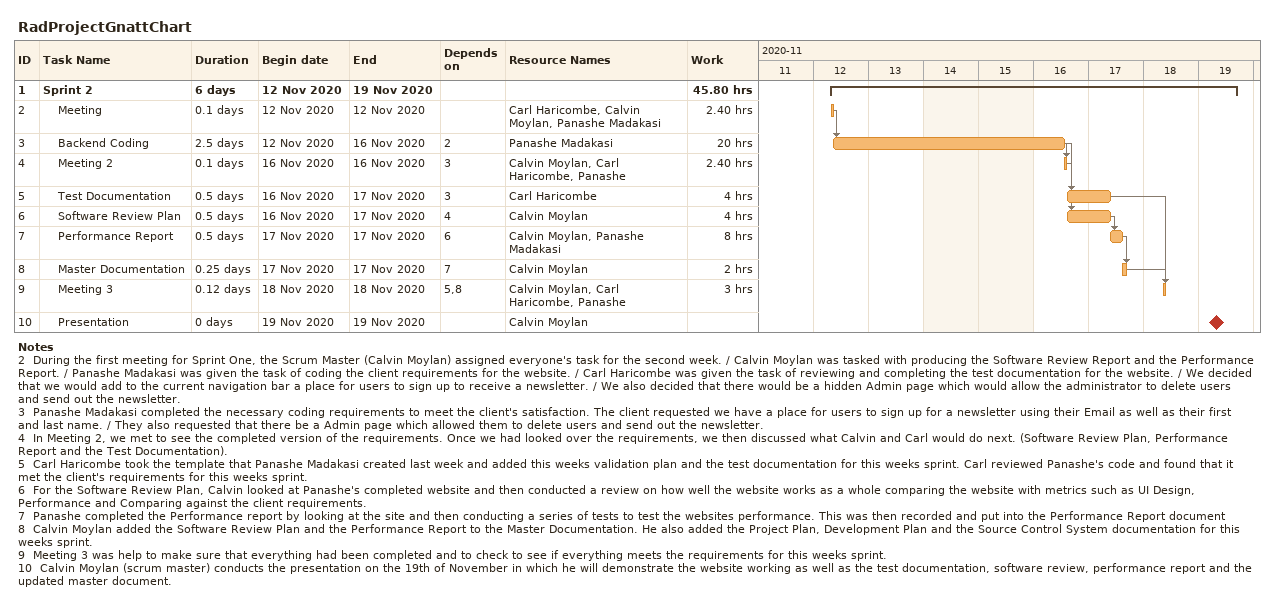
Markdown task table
RadProjectGnattChart

| ID | Level | Task | Duration | Start | Finish | Predecessors | Resources | Work (h) |
|---|---|---|---|---|---|---|---|---|
| 1 | 1 | **Sprint 2** | 6d | 2020-11-12 | 2020-11-19 |  |  | 45.80 |
| 2 | 2 | Meeting | 0.1d | 2020-11-12 | 2020-11-12 |  | Carl Haricombe, Calvin Moylan, Panashe Madakasi | 2.40 |
| 3 | 2 | Backend Coding | 2.5d | 2020-11-12 | 2020-11-16 | 2 | Panashe Madakasi | 20 |
| 4 | 2 | Meeting 2 | 0.1d | 2020-11-16 | 2020-11-16 | 3 | Calvin Moylan, Carl Haricombe, Panashe | 2.40 |
| 5 | 2 | Test Documentation | 0.5d | 2020-11-16 | 2020-11-17 | 3 | Carl Haricombe | 4 |
| 6 | 2 | Software Review Plan | 0.5d | 2020-11-16 | 2020-11-17 | 4 | Calvin Moylan | 4 |
| 7 | 2 | Performance Report | 0.5d | 2020-11-17 | 2020-11-17 | 6 | Calvin Moylan, Panashe Madakasi | 8 |
| 8 | 2 | Master Documentation | 0.25d | 2020-11-17 | 2020-11-17 | 7 | Calvin Moylan | 2 |
| 9 | 2 | Meeting 3 | 0.12d | 2020-11-18 | 2020-11-18 | 5, 8 | Calvin Moylan, Carl Haricombe, Panashe | 3 |
| 10 | 2 | Presentation | 0d | 2020-11-19 | 2020-11-19 |  | Calvin Moylan |  |

Notes
- 2: During the first meeting for Sprint One, the Scrum Master (Calvin Moylan) assigned everyone's task for the second week. / Calvin Moylan was tasked with producing the Software Review Report and the Performance Report. / Panashe Madakasi was given the task of coding the client requirements for the website. / Carl Haricombe was given the task of reviewing and completing the test documentation for the website. / We decided that we would add to the current navigation bar a place for users to sign up to receive a newsletter. / We also decided that there would be a hidden Admin page which would allow the administrator to delete users and send out the newsletter.
- 3: Panashe Madakasi completed the necessary coding requirements to meet the client's satisfaction. The client requested we have a place for users to sign up for a newsletter using their Email as well as their first and last name. / They also requested that there be a Admin page which allowed them to delete users and send out the newsletter.
- 4: In Meeting 2, we met to see the completed version of the requirements. Once we had looked over the requirements, we then discussed what Calvin and Carl would do next. (Software Review Plan, Performance Report and the Test Documentation).
- 5: Carl Haricombe took the template that Panashe Madakasi created last week and added this weeks validation plan and the test documentation for this weeks sprint. Carl reviewed Panashe's code and found that it met the client's requirements for this weeks sprint.
- 6: For the Software Review Plan, Calvin looked at Panashe's completed website and then conducted a review on how well the website works as a whole comparing the website with metrics such as UI Design, Performance and Comparing against the client requirements.
- 7: Panashe completed the Performance report by looking at the site and then conducting a series of tests to test the websites performance. This was then recorded and put into the Performance Report document
- 8: Calvin Moylan added the Software Review Plan and the Performance Report to the Master Documentation. He also added the Project Plan, Development Plan and the Source Control System documentation for this weeks sprint.
- 9: Meeting 3 was help to make sure that everything had been completed and to check to see if everything meets the requirements for this weeks sprint.
- 10: Calvin Moylan (scrum master) conducts the presentation on the 19th of November in which he will demonstrate the website working as well as the test documentation, software review, performance report and the updated master document.
